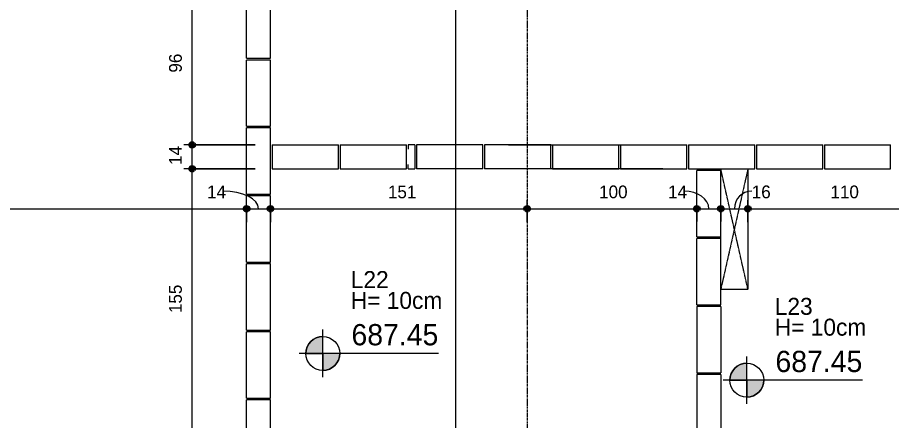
# Model space of a CAD drawing. Header units: centimetres. Extents: x 1490 to 17671, y -2277 to 8860.
# Drawn here: x 7739 to 8254, y -118 to 119 of the extents above; entities that cross this region are included whole.
import ezdxf

# ---------------------------------------------------------------- set-up
doc = ezdxf.new("R2010")
doc.units = ezdxf.units.CM
doc.linetypes.add('Linha de eixo', pattern=[2.2225, 1.27, -0.3175, 0.3175, -0.3175])
doc.linetypes.add('Projeção', pattern=[0.396875, 0.238125, -0.15875])
doc.layers.add('A-ANNO-DIMS-1', color=1, linetype='Continuous', lineweight=9, true_color=0xff0000)
doc.layers.add('A-DETL-GENF-4', color=251, linetype='Continuous', lineweight=9, true_color=0x515151)
for name, color, linetype, lineweight in [('A-ANNO-DIMS-50', 7, 'Continuous', 9), ('A-DETL-THIN', 7, 'Continuous', 9), ('A-FLOR-OVHD', 7, 'Projeção', 9), ('G-ANNO-SYMB', 7, 'Continuous', 9), ('G-ANNO-TEXT', 7, 'Continuous', 9), ('S-BEAM', 7, 'Continuous', 9), ('S-BEAM-1', 7, 'Continuous', 13), ('S-GRID-1', 7, 'Linha de eixo', 9)]:
    doc.layers.add(name, color=color, linetype=linetype, lineweight=lineweight)
doc.styles.add('Bahnschrift_2', font='', dxfattribs={"height": 12.5})
doc.styles.add('Bahnschrift_7', font='', dxfattribs={"height": 10})
doc.styles.add('Bahnschrift_8', font='', dxfattribs={"height": 7.5})
doc.styles.get('Bahnschrift_2').set_extended_font_data('Bahnschrift')
doc.styles.get('Bahnschrift_7').set_extended_font_data('Bahnschrift')
doc.styles.get('Bahnschrift_8').set_extended_font_data('Bahnschrift')
doc.dimstyles.new('Linear_-_2_mm_Arial', dxfattribs={"dimscale": 30.48, "dimtxt": 8.33133, "dimasz": 0.393701, "dimexe": 0.164042, "dimexo": 0.328084, "dimgap": 0.131234, "dimtad": 1, "dimdec": 0, "dimzin": 0, "dimdsep": 46, "dimtxsty": 'Bahnschrift_8', "dimblk1": 'DOTSMALL', "dimblk2": 'DOTSMALL', "dimsah": 1, "dimcen": 0.09, "dimdle": 0.164042, "dimazin": 0, "dimtfac": 1, "dimtdec": 4, "dimtix": 1, "dimtmove": 0, "dimatfit": 3, "dimfxl": 1, "dimtvp": 1, "dimtolj": 1, "dimtzin": 0, "dimarcsym": 2})
doc.dimstyles.new('Linear_-_2_mm_Arial_1', dxfattribs={"dimscale": 30.48, "dimtxt": 8.33133, "dimasz": 0.393701, "dimexe": 0.164042, "dimexo": 0.328084, "dimgap": 0.131234, "dimtad": 1, "dimdec": 0, "dimzin": 0, "dimdsep": 46, "dimtxsty": 'Bahnschrift_8', "dimblk1": 'DOTSMALL', "dimblk2": 'DOTSMALL', "dimsah": 1, "dimcen": 0.09, "dimdle": 0.164042, "dimazin": 0, "dimtfac": 1, "dimtdec": 4, "dimtix": 1, "dimtmove": 1, "dimatfit": 3, "dimfxl": 1, "dimtvp": 1, "dimtolj": 1, "dimtzin": 0, "dimarcsym": 2})

# ---------------------------------------------------------------- blocks, each defined once
blk = doc.blocks.new('LEONE - BLOCO CANALETA 14X39X2 - LEONE - BLOCO CANALETA 14X39X19 2-2460880-FORMA DA COBERTURA')
at = {"layer": 'S-BEAM-1'}
for p, q in [((-19.5, 7), (19.5, 7)), ((-19.5, 7), (-19.5, -7)), ((19.5, -7), (19.5, 7)), ((-19.5, -7), (19.5, -7))]:
    blk.add_line(p, q, dxfattribs=at)
blk = doc.blocks.new('LEONE - BLOCO 14x04x19 - LEONE - BLOCO 14x04x19-533013-FORMA DA COBERTURA')
at = {"layer": 'S-BEAM-1'}
for p, q in [((1.5, 7), (-2.5, 7)), ((-2.5, -7), (-2.5, 7)), ((1.5, 7), (1.5, 4.5)), ((1.5, -7), (1.5, -4.5)), ((-2.5, -7), (1.5, -7))]:
    blk.add_line(p, q, dxfattribs=at)
blk = doc.blocks.new('LEONE - BLOCO CANALETA 14X39X2 - LEONE - BLOCO CANALETA 14X39X19-V13-FORMA DA COBERTURA')
at = {"layer": 'S-BEAM-1'}
for p, q in [((-19.5, 7), (19.5, 7)), ((-19.5, 7), (-19.5, -7)), ((-19.5, -7), (19.5, -7))]:
    blk.add_line(p, q, dxfattribs=at)
blk = doc.blocks.new('LEONE - BLOCO CANALETA 14X39X2 - LEONE - BLOCO CANALETA 14X39X19-2847912-FORMA DA COBERTURA')
at = {"layer": 'S-BEAM-1'}
for p, q in [((-19.5, 7), (19.5, 7)), ((-19.5, 7), (-19.5, -7)), ((19.5, -7), (19.5, 7)), ((-19.5, -7), (19.5, -7))]:
    blk.add_line(p, q, dxfattribs=at)
blk = doc.blocks.new('LEONE - BLOCO CANALETA 14X39X2 - LEONE - BLOCO CANALETA 14X39X19 2-V2-FORMA DA COBERTURA')
at = {"layer": 'S-BEAM-1'}
for p, q in [((0.5, 7), (19.5, 7)), ((19.5, -7), (19.5, 7)), ((0.5, -7), (19.5, -7))]:
    blk.add_line(p, q, dxfattribs=at)
blk = doc.blocks.new('DIMBLOCK114-FORMA DA COBERTURA')
at = {"layer": 'A-ANNO-DIMS-50', "lineweight": 35, "true_color": 0xff0000}
h = blk.add_hatch(color=1, dxfattribs=at)
edge = h.paths.add_edge_path()
edge.add_arc((7458.29, 6.75), 1.5, 0, 360)
h = blk.add_hatch(color=1, dxfattribs=at)
edge = h.paths.add_edge_path()
edge.add_arc((7874.29, 6.75), 1.5, 0, 360)
at = {"layer": 'A-ANNO-DIMS-50', "color": 1, "true_color": 0xff0000}
for p, q in [((7874.29, -1.13), (7874.29, 11.75)), ((7458.29, 9.24), (7458.29, 1.75)), ((7458.29, 6.75), (7458.29, 9.24)), ((7458.29, 6.75), (7874.29, 6.75)), ((7874.29, 6.75), (7874.29, -1.13))]:
    blk.add_line(p, q, dxfattribs=at)
at = {"layer": 'A-ANNO-DIMS-50', "color": 1, "lineweight": 35, "true_color": 0xff0000}
for centre in [(7458.29, 6.75), (7874.29, 6.75)]:
    blk.add_circle(centre, 1.5, dxfattribs=at)
at = {"layer": 'A-ANNO-DIMS-50', "color": 0, "insert": (7658.85, 20.39), "char_height": 7.5, "width": 17.8745, "attachment_point": 1, "line_spacing_factor": 1.009858, "style": 'Bahnschrift_8'}
blk.add_mtext('416', dxfattribs=at)
blk = doc.blocks.new('_DotSmall')
at = {"color": 0, "linetype": 'ByBlock', "const_width": 0.5}
blk.add_lwpolyline([(-0.0625, 0, 1), (0.0625, 0, 1)], format="xyb", close=True, dxfattribs=at)
blk = doc.blocks.new('DIMBLOCK115-FORMA DA COBERTURA')
at = {"layer": 'A-ANNO-DIMS-50', "lineweight": 35, "true_color": 0xff0000}
h = blk.add_hatch(color=1, dxfattribs=at)
edge = h.paths.add_edge_path()
edge.add_arc((7874.29, 6.75), 1.5, 0, 360)
h = blk.add_hatch(color=1, dxfattribs=at)
edge = h.paths.add_edge_path()
edge.add_arc((7888.29, 6.75), 1.5, 0, 360)
at = {"layer": 'A-ANNO-DIMS-50', "color": 1, "true_color": 0xff0000}
for p, q in [((7874.29, -1.13), (7874.29, 11.75)), ((7888.29, -1.13), (7888.29, 11.75)), ((7874.29, 6.75), (7888.29, 6.75)), ((7874.29, 6.75), (7874.29, -1.13)), ((7888.29, 6.75), (7888.29, -1.13))]:
    blk.add_line(p, q, dxfattribs=at)
at = {"layer": 'A-ANNO-DIMS-50', "color": 1, "lineweight": 35, "true_color": 0xff0000}
for centre in [(7874.29, 6.75), (7888.29, 6.75)]:
    blk.add_circle(centre, 1.5, dxfattribs=at)
at = {"layer": 'A-ANNO-DIMS-50', "color": 1, "true_color": 0xff0000}
blk.add_ellipse((7860.46, 6.75), major_axis=(-20.84, 0), ratio=0.494856, start_param=3.141593, end_param=4.712389, dxfattribs=at)
at = {"layer": 'A-ANNO-DIMS-50', "color": 0, "insert": (7850.99, 20.39), "char_height": 7.5, "width": 11.3609, "attachment_point": 1, "line_spacing_factor": 1.009858, "style": 'Bahnschrift_8'}
blk.add_mtext('14', dxfattribs=at)
blk = doc.blocks.new('DIMBLOCK116-FORMA DA COBERTURA')
at = {"layer": 'A-ANNO-DIMS-50', "lineweight": 35, "true_color": 0xff0000}
h = blk.add_hatch(color=1, dxfattribs=at)
edge = h.paths.add_edge_path()
edge.add_arc((7888.29, 6.75), 1.5, 0, 360)
h = blk.add_hatch(color=1, dxfattribs=at)
edge = h.paths.add_edge_path()
edge.add_arc((8039.29, 6.75), 1.5, 0, 360)
at = {"layer": 'A-ANNO-DIMS-50', "color": 1, "true_color": 0xff0000}
for p, q in [((7888.29, -1.13), (7888.29, 11.75)), ((8039.29, -1.13), (8039.29, 11.75)), ((7888.29, 6.75), (8039.29, 6.75)), ((7888.29, 6.75), (7888.29, -1.13)), ((8039.29, 6.75), (8039.29, -1.13))]:
    blk.add_line(p, q, dxfattribs=at)
at = {"layer": 'A-ANNO-DIMS-50', "color": 1, "lineweight": 35, "true_color": 0xff0000}
for centre in [(7888.29, 6.75), (8039.29, 6.75)]:
    blk.add_circle(centre, 1.5, dxfattribs=at)
at = {"layer": 'A-ANNO-DIMS-50', "color": 0, "insert": (7957.42, 20.39), "char_height": 7.5, "width": 15.2994, "attachment_point": 1, "line_spacing_factor": 1.009858, "style": 'Bahnschrift_8'}
blk.add_mtext('151', dxfattribs=at)
blk = doc.blocks.new('DIMBLOCK117-FORMA DA COBERTURA')
at = {"layer": 'A-ANNO-DIMS-50', "lineweight": 35, "true_color": 0xff0000}
h = blk.add_hatch(color=1, dxfattribs=at)
edge = h.paths.add_edge_path()
edge.add_arc((8039.29, 6.75), 1.5, 0, 360)
h = blk.add_hatch(color=1, dxfattribs=at)
edge = h.paths.add_edge_path()
edge.add_arc((8139.29, 6.75), 1.5, 0, 360)
at = {"layer": 'A-ANNO-DIMS-50', "color": 1, "true_color": 0xff0000}
for p, q in [((8039.29, -1.13), (8039.29, 11.75)), ((8139.29, -0.76), (8139.29, 11.75)), ((8039.29, 6.75), (8139.29, 6.75)), ((8039.29, 6.75), (8039.29, -1.13)), ((8139.29, 6.75), (8139.29, -0.76))]:
    blk.add_line(p, q, dxfattribs=at)
at = {"layer": 'A-ANNO-DIMS-50', "color": 1, "lineweight": 35, "true_color": 0xff0000}
for centre in [(8039.29, 6.75), (8139.29, 6.75)]:
    blk.add_circle(centre, 1.5, dxfattribs=at)
at = {"layer": 'A-ANNO-DIMS-50', "color": 0, "insert": (8081.72, 20.39), "char_height": 7.5, "width": 18.1774, "attachment_point": 1, "line_spacing_factor": 1.009858, "style": 'Bahnschrift_8'}
blk.add_mtext('100', dxfattribs=at)
blk = doc.blocks.new('DIMBLOCK118-FORMA DA COBERTURA')
at = {"layer": 'A-ANNO-DIMS-50', "lineweight": 35, "true_color": 0xff0000}
h = blk.add_hatch(color=1, dxfattribs=at)
edge = h.paths.add_edge_path()
edge.add_arc((8139.29, 6.75), 1.5, 0, 360)
h = blk.add_hatch(color=1, dxfattribs=at)
edge = h.paths.add_edge_path()
edge.add_arc((8153.29, 6.75), 1.5, 0, 360)
at = {"layer": 'A-ANNO-DIMS-50', "color": 1, "true_color": 0xff0000}
for p, q in [((8139.29, -0.76), (8139.29, 11.75)), ((8153.29, -0.76), (8153.29, 11.75)), ((8139.29, 6.75), (8153.29, 6.75)), ((8139.29, 6.75), (8139.29, -0.76)), ((8153.29, 6.75), (8153.29, -0.76))]:
    blk.add_line(p, q, dxfattribs=at)
at = {"layer": 'A-ANNO-DIMS-50', "color": 1, "lineweight": 35, "true_color": 0xff0000}
for centre in [(8139.29, 6.75), (8153.29, 6.75)]:
    blk.add_circle(centre, 1.5, dxfattribs=at)
at = {"layer": 'A-ANNO-DIMS-50', "color": 1, "true_color": 0xff0000}
blk.add_ellipse((8131.74, 6.75), major_axis=(-14.55, 0), ratio=0.708743, start_param=3.141593, end_param=4.712389, dxfattribs=at)
at = {"layer": 'A-ANNO-DIMS-50', "color": 0, "insert": (8122.28, 20.39), "char_height": 7.5, "width": 11.3609, "attachment_point": 1, "line_spacing_factor": 1.009858, "style": 'Bahnschrift_8'}
blk.add_mtext('14', dxfattribs=at)
blk = doc.blocks.new('DIMBLOCK119-FORMA DA COBERTURA')
at = {"layer": 'A-ANNO-DIMS-50', "lineweight": 35, "true_color": 0xff0000}
h = blk.add_hatch(color=1, dxfattribs=at)
edge = h.paths.add_edge_path()
edge.add_arc((8153.29, 6.75), 1.5, 0, 360)
h = blk.add_hatch(color=1, dxfattribs=at)
edge = h.paths.add_edge_path()
edge.add_arc((8169.29, 6.75), 1.5, 0, 360)
at = {"layer": 'A-ANNO-DIMS-50', "color": 1, "true_color": 0xff0000}
for p, q in [((8153.29, -0.76), (8153.29, 11.75)), ((8169.29, -1.13), (8169.29, 11.75)), ((8153.29, 6.75), (8169.29, 6.75)), ((8153.29, 6.75), (8153.29, -0.76)), ((8169.29, 6.75), (8169.29, -1.13))]:
    blk.add_line(p, q, dxfattribs=at)
at = {"layer": 'A-ANNO-DIMS-50', "color": 1, "lineweight": 35, "true_color": 0xff0000}
for centre in [(8153.29, 6.75), (8169.29, 6.75)]:
    blk.add_circle(centre, 1.5, dxfattribs=at)
at = {"layer": 'A-ANNO-DIMS-50', "color": 1, "true_color": 0xff0000}
blk.add_ellipse((8171.54, 6.75), major_axis=(0, 10.31), ratio=0.993897, start_param=0, end_param=1.570796, dxfattribs=at)
at = {"layer": 'A-ANNO-DIMS-50', "color": 0, "insert": (8171.54, 20.39), "char_height": 7.5, "width": 10.755, "attachment_point": 1, "line_spacing_factor": 1.009858, "style": 'Bahnschrift_8'}
blk.add_mtext('16', dxfattribs=at)
blk = doc.blocks.new('DIMBLOCK120-FORMA DA COBERTURA')
at = {"layer": 'A-ANNO-DIMS-50', "lineweight": 35, "true_color": 0xff0000}
h = blk.add_hatch(color=1, dxfattribs=at)
edge = h.paths.add_edge_path()
edge.add_arc((8169.29, 6.75), 1.5, 0, 360)
h = blk.add_hatch(color=1, dxfattribs=at)
edge = h.paths.add_edge_path()
edge.add_arc((8279.29, 6.75), 1.5, 0, 360)
at = {"layer": 'A-ANNO-DIMS-50', "color": 1, "true_color": 0xff0000}
for p, q in [((8169.29, -1.13), (8169.29, 11.75)), ((8279.29, -1.13), (8279.29, 11.75)), ((8169.29, 6.75), (8279.29, 6.75)), ((8169.29, 6.75), (8169.29, -1.13)), ((8279.29, 6.75), (8279.29, -1.13))]:
    blk.add_line(p, q, dxfattribs=at)
at = {"layer": 'A-ANNO-DIMS-50', "color": 1, "lineweight": 35, "true_color": 0xff0000}
for centre in [(8169.29, 6.75), (8279.29, 6.75)]:
    blk.add_circle(centre, 1.5, dxfattribs=at)
at = {"layer": 'A-ANNO-DIMS-50', "color": 0, "insert": (8217.86, 20.39), "char_height": 7.5, "width": 15.4508, "attachment_point": 1, "line_spacing_factor": 1.009858, "style": 'Bahnschrift_8'}
blk.add_mtext('110', dxfattribs=at)
blk = doc.blocks.new('DIMBLOCK167-FORMA DA COBERTURA')
at = {"layer": 'A-ANNO-DIMS-50', "lineweight": 35, "true_color": 0xff0000}
h = blk.add_hatch(color=1, dxfattribs=at)
edge = h.paths.add_edge_path()
edge.add_arc((7842.28, 30.24), 1.5, 0, 360)
h = blk.add_hatch(color=1, dxfattribs=at)
edge = h.paths.add_edge_path()
edge.add_arc((7842.28, -124.76), 1.5, 0, 360)
at = {"layer": 'A-ANNO-DIMS-50', "color": 1, "true_color": 0xff0000}
for p, q in [((7879.29, 30.24), (7837.28, 30.24)), ((7842.28, -124.76), (7842.28, 30.24)), ((7842.28, 30.24), (7879.29, 30.24)), ((7864.29, -124.76), (7837.28, -124.76)), ((7842.28, -124.76), (7864.29, -124.76))]:
    blk.add_line(p, q, dxfattribs=at)
at = {"layer": 'A-ANNO-DIMS-50', "color": 1, "lineweight": 35, "true_color": 0xff0000}
for centre in [(7842.28, 30.24), (7842.28, -124.76)]:
    blk.add_circle(centre, 1.5, dxfattribs=at)
at = {"layer": 'A-ANNO-DIMS-50', "color": 0, "insert": (7828.63, -54.7), "char_height": 7.5, "width": 17.8745, "attachment_point": 1, "rotation": 90, "line_spacing_factor": 1.009858, "style": 'Bahnschrift_8'}
blk.add_mtext('155', dxfattribs=at)
blk = doc.blocks.new('DIMBLOCK168-FORMA DA COBERTURA')
at = {"layer": 'A-ANNO-DIMS-50', "lineweight": 35, "true_color": 0xff0000}
h = blk.add_hatch(color=1, dxfattribs=at)
edge = h.paths.add_edge_path()
edge.add_arc((7842.28, 44.24), 1.5, 0, 360)
h = blk.add_hatch(color=1, dxfattribs=at)
edge = h.paths.add_edge_path()
edge.add_arc((7842.28, 30.24), 1.5, 0, 360)
at = {"layer": 'A-ANNO-DIMS-50', "color": 1, "true_color": 0xff0000}
for p, q in [((7879.29, 44.24), (7837.28, 44.24)), ((7842.28, 30.24), (7842.28, 44.24)), ((7842.28, 44.24), (7879.29, 44.24)), ((7879.29, 30.24), (7837.28, 30.24)), ((7842.28, 30.24), (7879.29, 30.24))]:
    blk.add_line(p, q, dxfattribs=at)
at = {"layer": 'A-ANNO-DIMS-50', "color": 1, "lineweight": 35, "true_color": 0xff0000}
for centre in [(7842.28, 44.24), (7842.28, 30.24)]:
    blk.add_circle(centre, 1.5, dxfattribs=at)
at = {"layer": 'A-ANNO-DIMS-50', "color": 0, "insert": (7828.63, 32.51), "char_height": 7.5, "width": 11.3609, "attachment_point": 1, "rotation": 90, "line_spacing_factor": 1.009858, "style": 'Bahnschrift_8'}
blk.add_mtext('14', dxfattribs=at)
blk = doc.blocks.new('DIMBLOCK169-FORMA DA COBERTURA')
at = {"layer": 'A-ANNO-DIMS-50', "lineweight": 35, "true_color": 0xff0000}
h = blk.add_hatch(color=1, dxfattribs=at)
edge = h.paths.add_edge_path()
edge.add_arc((7842.28, 140.24), 1.5, 0, 360)
h = blk.add_hatch(color=1, dxfattribs=at)
edge = h.paths.add_edge_path()
edge.add_arc((7842.28, 44.24), 1.5, 0, 360)
at = {"layer": 'A-ANNO-DIMS-50', "color": 1, "true_color": 0xff0000}
for p, q in [((7828.29, 140.24), (7847.28, 140.24)), ((7842.28, 140.24), (7828.29, 140.24)), ((7842.28, 44.24), (7842.28, 140.24)), ((7879.29, 44.24), (7837.28, 44.24)), ((7842.28, 44.24), (7879.29, 44.24))]:
    blk.add_line(p, q, dxfattribs=at)
at = {"layer": 'A-ANNO-DIMS-50', "color": 1, "lineweight": 35, "true_color": 0xff0000}
for centre in [(7842.28, 140.24), (7842.28, 44.24)]:
    blk.add_circle(centre, 1.5, dxfattribs=at)
at = {"layer": 'A-ANNO-DIMS-50', "color": 0, "insert": (7828.63, 86.82), "char_height": 7.5, "width": 13.0272, "attachment_point": 1, "rotation": 90, "line_spacing_factor": 1.009858, "style": 'Bahnschrift_8'}
blk.add_mtext('96', dxfattribs=at)

msp = doc.modelspace()

# ---------------------------------------------------------------- hatches: boundary and pattern name
at = {"layer": 'A-DETL-GENF-4'}
for points in [[(7910.45, -78.44), (7919.11, -78.44), (7919.11, -68.44), (7916.53, -68.78), (7914.11, -69.78), (7912.04, -71.36), (7910.45, -73.44), (7909.45, -75.85), (7909.11, -78.44), (7909.45, -78.44)], [(7919.11, -88.44), (7921.7, -88.09), (7924.11, -87.1), (7926.18, -85.51), (7927.77, -83.44), (7928.77, -81.02), (7929.11, -78.44), (7919.11, -78.44)], [(8168.63, -94.18), (8168.63, -84.18), (8166.04, -84.52), (8163.63, -85.52), (8161.56, -87.11), (8159.97, -89.18), (8158.97, -91.59), (8158.63, -94.18), (8159.97, -94.18)], [(8168.63, -104.18), (8171.22, -103.84), (8173.63, -102.84), (8175.7, -101.25), (8177.29, -99.18), (8178.29, -96.77), (8178.63, -94.18), (8168.63, -94.18)]]:
    msp.add_hatch(color=256, dxfattribs=at).paths.add_polyline_path(points)

# ---------------------------------------------------------------- linework, layer by layer
at = {"layer": 'A-DETL-THIN'}
for p, q in [((7919.11, -92.44), (7919.11, -64.44)), ((7919.11, -78.44), (7919.11, -68.44)), ((7987.11, -78.44), (7905.11, -78.44)), ((7909.11, -78.44), (7919.11, -78.44)), ((7929.11, -78.44), (7919.11, -78.44)), ((7919.11, -78.44), (7919.11, -88.44)), ((8168.63, -108.18), (8168.63, -80.18)), ((8168.63, -94.18), (8168.63, -84.18)), ((8236.63, -94.18), (8154.63, -94.18)), ((8158.63, -94.18), (8168.63, -94.18)), ((8178.63, -94.18), (8168.63, -94.18)), ((8168.63, -94.18), (8168.63, -104.18))]:
    msp.add_line(p, q, dxfattribs=at)
for centre in [(7919.11, -78.44), (8168.63, -94.18)]:
    msp.add_circle(centre, 10, dxfattribs=at)
for centre, start, end in [((7919.11, -78.44), 90, 180), ((7919.11, -78.44), 270, 360), ((8168.63, -94.18), 90, 180), ((8168.63, -94.18), 270, 360)]:
    msp.add_arc(centre, 10, start, end, dxfattribs=at)
at = {"layer": 'A-FLOR-OVHD'}
for p, q in [((8028.29, 44.24), (8119.29, 44.24)), ((8119.29, 30.24), (8028.29, 30.24)), ((8153.29, -40.76), (8153.29, 30.24)), ((8153.29, 30.24), (8169.29, 30.24)), ((8169.29, 30.24), (8153.29, -40.76)), ((8169.29, -40.76), (8153.29, 30.24)), ((8169.29, 30.24), (8169.29, -40.76)), ((8169.29, -40.76), (8153.29, -40.76))]:
    msp.add_line(p, q, dxfattribs=at)
at = {"layer": 'G-ANNO-SYMB'}
msp.add_line((7997.24, 933.87), (7997.24, -657.94), dxfattribs=at)
at = {"layer": 'S-GRID-1'}
msp.add_line((8039.29, 921.64), (8039.29, -623.1), dxfattribs=at)

# ---------------------------------------------------------------- block references
at = {"layer": 'S-BEAM'}
for name, p, rotation in [('LEONE - BLOCO CANALETA 14X39X2 - LEONE - BLOCO CANALETA 14X39X19 2-2460880-FORMA DA COBERTURA', (7881.29, 114.74), 89.9999999999999), ('LEONE - BLOCO CANALETA 14X39X2 - LEONE - BLOCO CANALETA 14X39X19 2-2460880-FORMA DA COBERTURA', (7881.29, 74.74), 89.9999999999999), ('LEONE - BLOCO CANALETA 14X39X2 - LEONE - BLOCO CANALETA 14X39X19 2-2460880-FORMA DA COBERTURA', (7881.29, 34.74), 89.9999999999999), ('LEONE - BLOCO 14x04x19 - LEONE - BLOCO 14x04x19-533013-FORMA DA COBERTURA', (7970.79, 37.24), 180), ('LEONE - BLOCO CANALETA 14X39X2 - LEONE - BLOCO CANALETA 14X39X19 2-2460880-FORMA DA COBERTURA', (7993.79, 37.24), 180), ('LEONE - BLOCO CANALETA 14X39X2 - LEONE - BLOCO CANALETA 14X39X19 2-2460880-FORMA DA COBERTURA', (8033.79, 37.24), 180), ('LEONE - BLOCO CANALETA 14X39X2 - LEONE - BLOCO CANALETA 14X39X19-2847912-FORMA DA COBERTURA', (8146.29, 9.74), 90), ('LEONE - BLOCO CANALETA 14X39X2 - LEONE - BLOCO CANALETA 14X39X19 2-2460880-FORMA DA COBERTURA', (7881.29, -5.26), 89.9999999999999), ('LEONE - BLOCO CANALETA 14X39X2 - LEONE - BLOCO CANALETA 14X39X19-2847912-FORMA DA COBERTURA', (8146.29, -30.26), 90), ('LEONE - BLOCO CANALETA 14X39X2 - LEONE - BLOCO CANALETA 14X39X19 2-2460880-FORMA DA COBERTURA', (7881.29, -45.26), 89.9999999999999), ('LEONE - BLOCO CANALETA 14X39X2 - LEONE - BLOCO CANALETA 14X39X19-2847912-FORMA DA COBERTURA', (8146.29, -70.26), 269.9999999999998), ('LEONE - BLOCO CANALETA 14X39X2 - LEONE - BLOCO CANALETA 14X39X19 2-2460880-FORMA DA COBERTURA', (7881.29, -85.26), 89.9999999999999), ('LEONE - BLOCO CANALETA 14X39X2 - LEONE - BLOCO CANALETA 14X39X19-V13-FORMA DA COBERTURA', (8146.29, -110.26), 269.9999999999998), ('LEONE - BLOCO CANALETA 14X39X2 - LEONE - BLOCO CANALETA 14X39X19 2-V2-FORMA DA COBERTURA', (7881.29, -125.26), 89.9999999999999)]:
    msp.add_blockref(name, p, dxfattribs=dict(at, rotation=rotation))
for p in [(7908.79, 37.24), (7948.79, 37.24), (8073.79, 37.24), (8113.79, 37.24), (8153.79, 37.24), (8193.79, 37.24), (8233.79, 37.24)]:
    msp.add_blockref('LEONE - BLOCO CANALETA 14X39X2 - LEONE - BLOCO CANALETA 14X39X19 2-2460880-FORMA DA COBERTURA', p, dxfattribs=at)

# ---------------------------------------------------------------- texts
at = {"layer": 'G-ANNO-TEXT', "attachment_point": 1}
for s, insert, char_height, width, style in [('L22', (7935.55, -29.97), 10, 27.6582, 'Bahnschrift_7'), ('H= 10cm', (7935.55, -42.22), 10, 62.9325, 'Bahnschrift_7'), ('L23', (8185.07, -45.72), 10, 28.0591, 'Bahnschrift_7'), ('687.45', (7935.97, -61.16), 12.5, 62.1308, 'Bahnschrift_2'), ('H= 10cm', (8185.07, -57.97), 10, 62.9325, 'Bahnschrift_7'), ('687.45', (8185.49, -76.9), 12.5, 62.1308, 'Bahnschrift_2')]:
    msp.add_mtext(s, dxfattribs=dict(at, insert=insert, char_height=char_height, width=width, style=style))

# ---------------------------------------------------------------- dimensions: what is measured, and where the dimension line sits
at = {"layer": 'A-ANNO-DIMS-1'}
for base, p1, p2, override, picture, middle in [((7842.28, 140.24), (7889.29, 44.24), (7818.29, 140.24), {"dimpost": '<>', "dimfxl": 119.40268}, 'DIMBLOCK169-FORMA DA COBERTURA', (7834.45, 92.24)), ((7842.28, 44.24), (7889.29, 30.24), (7889.29, 44.24), {"dimpost": '<>', "dimfxl": 14}, 'DIMBLOCK168-FORMA DA COBERTURA', (7834.53, 37.24)), ((7842.28, 30.24), (7874.29, -124.76), (7889.29, 30.24), {"dimpost": '<>', "dimfxl": 155.724115}, 'DIMBLOCK167-FORMA DA COBERTURA', (7834.49, -47.26))]:
    dim = msp.add_linear_dim(base=base, p1=p1, p2=p2, angle=90, dimstyle='Linear_-_2_mm_Arial', override=override, dxfattribs=at)
    dim.commit()
    dim.dimension.update_dxf_attribs({"geometry": picture, "text_midpoint": middle})
for base, p1, p2, override, picture, middle in [((7874.29, 6.75), (7458.29, -0.76), (7874.29, 8.87), {"dimpost": '<>', "dimfxl": 416.111293}, 'DIMBLOCK114-FORMA DA COBERTURA', (7666.29, 14.53)), ((8039.29, 6.75), (7888.29, 8.87), (8039.29, 8.87), {"dimpost": '<>', "dimfxl": 151}, 'DIMBLOCK116-FORMA DA COBERTURA', (7963.79, 14.53)), ((8139.29, 6.75), (8039.29, 8.87), (8139.29, -10.76), {"dimpost": '<>', "dimfxl": 101.907185}, 'DIMBLOCK117-FORMA DA COBERTURA', (8089.29, 14.58)), ((8279.29, 6.75), (8169.29, 8.87), (8279.29, 8.87), {"dimpost": '<>', "dimfxl": 110}, 'DIMBLOCK120-FORMA DA COBERTURA', (8224.29, 14.58))]:
    dim = msp.add_linear_dim(base=base, p1=p1, p2=p2, dimstyle='Linear_-_2_mm_Arial', override=override, dxfattribs=at)
    dim.commit()
    dim.dimension.update_dxf_attribs({"geometry": picture, "text_midpoint": middle})
for base, p1, p2, override, picture, middle in [((7888.29, 6.75), (7874.29, 8.87), (7888.29, 8.87), {"dimpost": '<>', "dimfxl": 14}, 'DIMBLOCK115-FORMA DA COBERTURA', (7856.67, 15.39)), ((8153.29, 6.75), (8139.29, -10.76), (8153.29, -10.76), {"dimpost": '<>', "dimfxl": 14}, 'DIMBLOCK118-FORMA DA COBERTURA', (8127.96, 15.39)), ((8169.29, 6.75), (8153.29, -10.76), (8169.29, 8.87), {"dimpost": '<>', "dimfxl": 25.319447}, 'DIMBLOCK119-FORMA DA COBERTURA', (8176.92, 15.39))]:
    dim = msp.add_linear_dim(base=base, p1=p1, p2=p2, dimstyle='Linear_-_2_mm_Arial_1', override=override, dxfattribs=at)
    dim.commit()
    dim.dimension.update_dxf_attribs({"geometry": picture, "text_midpoint": middle, "dimtype": 160})

doc.saveas('drawing.dxf')
